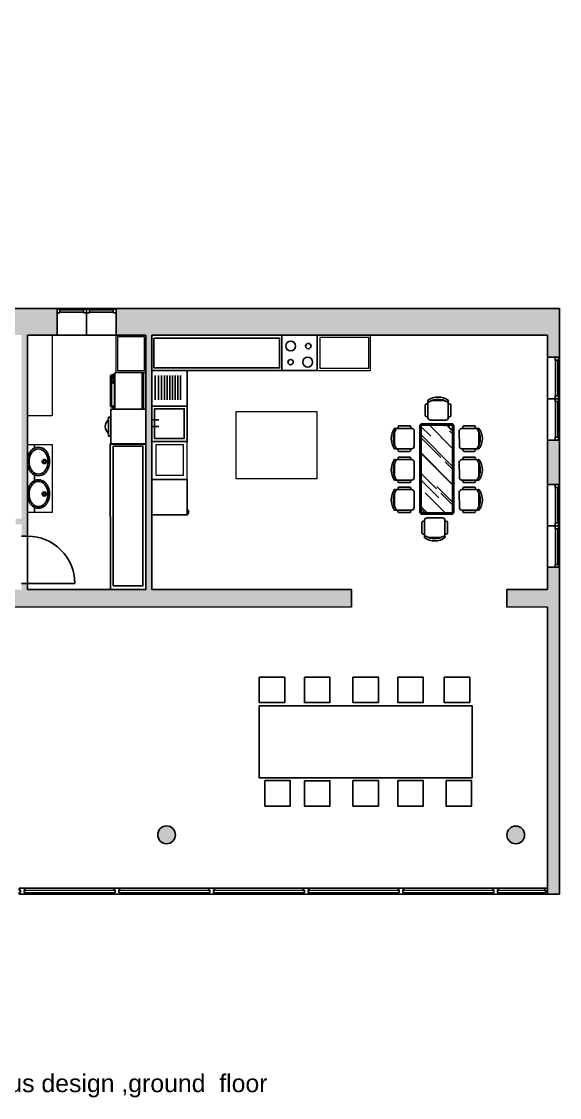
# Model space of a CAD drawing. Header units: millimetres. Extents: x 1227 to 5452, y 1361 to 9588.
# Drawn here: x 2402 to 3311, y 5718 to 7537 of the extents above; entities that cross this region are included whole.
import ezdxf

# ---------------------------------------------------------------- set-up
doc = ezdxf.new("R2010")
doc.units = ezdxf.units.MM
doc.linetypes.add('ACAD_ISO02W100', pattern=[15, 12, -3])
doc.layers.add('0-construction line', color=1, linetype='Continuous', lineweight=0)
for name, color, linetype in [('furnitures', 3, 'Continuous'), ('glass', 4, 'Continuous'), ('infissi', 8, 'Continuous'), ('linee a vista', 5, 'Continuous'), ('sectioned walls', 7, 'Continuous')]:
    doc.layers.add(name, color=color, linetype=linetype)
doc.styles.get("Standard").update_dxf_attribs({"font": 'arial.ttf'})

# ---------------------------------------------------------------- blocks, each defined once
blk = doc.blocks.new('4')
for p, q in [((3052, 8499), (3673, 8499)), ((3052, 8499), (3052, 7996)), ((3052, 8459), (3673, 8459)), ((3052, 8439), (3673, 8439)), ((3673, 8499), (3673, 7996)), ((3072, 7976), (3653, 7976)), ((3072, 7976), (3100, 7899)), ((3093, 7976), (3114, 7919)), ((3100, 7899), (3625, 7899)), ((3105, 7966), (3105, 7976)), ((3105, 7966), (3620, 7966)), ((3114, 7919), (3611, 7919)), ((3122, 7966), (3122, 7938)), ((3122, 7938), (3163, 7938)), ((3163, 7938), (3163, 7966)), ((3192, 7966), (3192, 7938)), ((3192, 7938), (3233, 7938)), ((3233, 7938), (3233, 7966)), ((3632, 7976), (3611, 7919)), ((3620, 7966), (3620, 7976)), ((3653, 7976), (3625, 7899))]:
    blk.add_line(p, q)
for centre, start, end in [((3072, 7996), 180, 270), ((3653, 7996), 270, 0)]:
    blk.add_arc(centre, 20, start, end)
blk = doc.blocks.new('13')
for p, q in [((3128, 7205), (3128, 6605)), ((3728, 7205), (3128, 7205)), ((3728, 6605), (3728, 7205)), ((3128, 6605), (3728, 6605)), ((3264, 6562), (3264, 6605)), ((3428, 6562), (3264, 6562)), ((3428, 6562), (3591, 6562)), ((3591, 6562), (3591, 6605))]:
    blk.add_line(p, q)
blk.add_arc((3426, 6659), 153, 219.2339, 320.7661)

msp = doc.modelspace()

# ---------------------------------------------------------------- hatches: boundary and pattern name
at = {"layer": 'furnitures'}
h = msp.add_hatch(dxfattribs=at)
h.set_pattern_fill('AR-RROOF', color=3, scale=32.040409, angle=-45, style=0)
h.set_pattern_definition([(315, (1353.42, 9980.76), (72.49917, -27.1872), [480.6061, -64.0808, 160.202, -32.0404]), (315, (1394.88, 9961.955), (7.4765, 52.78846), [96.1212, -10.5733, 192.2425, -24.0303]), (315, (1384.007, 9988.69), (132.99066, -102.63164), [256.3233, -44.8566, 128.1616, -32.0404])])
edge = h.paths.add_edge_path()
edge.add_line((3128.126, 6855.802), (3079.104, 6855.802))
edge.add_arc((3079.104, 6852.919), 2.884, 90, 180)
edge.add_line((3076.22, 6852.919), (3076.22, 6708.576))
edge.add_arc((3079.104, 6708.576), 2.884, 180, 270)
edge.add_line((3079.104, 6705.693), (3128.126, 6705.693))
edge.add_arc((3128.126, 6708.576), 2.884, -90, 0)
edge.add_line((3131.009, 6708.576), (3131.009, 6852.919))
edge.add_arc((3128.126, 6852.919), 2.884, 0, 90)
at = {"layer": 'sectioned walls'}
h = msp.add_hatch(color=256, dxfattribs=at)
h.dxf.hatch_style = 1
h.paths.add_polyline_path([(2071.818, 7537.058), (1343.091, 7537.058), (1343.091, 7477.058), (1378.091, 7477.058), (1378.091, 7502.058), (2036.818, 7502.058), (2036.818, 7052.102), (1810.337, 7052.102), (1810.337, 7017.381), (1800.337, 7017.381), (1800.368, 7007.102), (1841.82, 7007.102), (2041.818, 7007.102), (2041.823, 6546.988), (2081.829, 6546.989), (2081.797, 6557.266), (2071.829, 6557.267), (2071.83, 6577.03), (2051.823, 6577.03), (2051.823, 6687.03), (2311.594, 6687.025), (2311.625, 6697.025), (2051.823, 6697.03), (2051.823, 7007.102), (2134.359, 7007.101), (2134.359, 7052.101), (2071.818, 7052.102)])
h.paths.add_polyline_path([(1710.109, 7052.102), (1378.091, 7052.102), (1378.091, 7077.102), (1343.257, 7077.101), (1343.257, 6957.095), (1363.305, 6957.095), (1363.354, 7007.102), (1668.626, 7007.102), (1669.66, 6668.28), (1679.593, 6668.31), (1678.626, 7007.102), (1720.14, 7007.102), (1720.109, 7017.136), (1710.109, 7017.136)], flags=17)
h.paths.add_polyline_path([(1679.822, 6588.083), (1669.904, 6588.053), (1669.935, 6578.053), (1363.094, 6577.086), (1363.125, 6627.069), (1343.094, 6627.069), (1343.095, 6546.962), (1679.939, 6546.962)])
h.paths.add_polyline_path([(2461.818, 7052.102), (2461.818, 7052.102), (2274.359, 7052.102), (2274.359, 7007.102), (2401.818, 7007.102), (2401.821, 6697.023), (2391.853, 6697.023), (2391.853, 6687.023), (2401.822, 6687.023), (2401.823, 6667.279), (2411.825, 6667.249), (2411.818, 7007.102), (2461.818, 7007.101)])
h.paths.add_polyline_path([(2959.354, 6577.008), (2621.823, 6577.02), (2621.818, 7007.102), (3290.952, 7007.102), (3290.952, 6969.575), (3310.952, 6969.575), (3310.952, 7052.102), (2561.818, 7052.102), (2561.818, 7007.102), (2611.818, 7007.102), (2611.823, 6577.02), (2411.823, 6577.02), (2411.857, 6587.02), (2401.823, 6587.02), (2401.823, 6577.02), (2172.026, 6577.027), (2172.025, 6557.495), (2162.025, 6557.495), (2162.057, 6546.99), (2959.353, 6547)])
h.paths.add_polyline_path([(3310.952, 6829.575), (3290.952, 6829.575), (3290.952, 6754.522), (3310.952, 6754.522)])
h.paths.add_polyline_path([(3310.952, 6614.522), (3290.952, 6614.522), (3290.952, 6576.995), (3222.163, 6576.998), (3222.163, 6547.003), (3290.952, 6547.004), (3290.952, 6062.104), (3310.952, 6062.104)])
h = msp.add_hatch(color=256, dxfattribs=at)
h.dxf.hatch_style = 1
h.paths.add_polyline_path([(3252.148, 6162.172, 1), (3222.148, 6162.172, 1)])
h.paths.add_polyline_path([(2631.983, 6162.389, 1), (2661.983, 6162.389, 1)])
h.paths.add_polyline_path([(2071.818, 6162.6, 1), (2041.818, 6162.6, 1)])
h.paths.add_polyline_path([(1481.653, 6162.6, 1), (1451.653, 6162.6, 1)])

# ---------------------------------------------------------------- linework, layer by layer
for p, q in [((2561.818, 7052.102), (3310.952, 7052.102)), ((2411.818, 7007.102), (2461.818, 7007.101)), ((2411.825, 6667.249), (2411.818, 7007.102)), ((2611.823, 6577.02), (2611.818, 7007.102)), ((2621.818, 7007.102), (3290.952, 7007.102)), ((2621.823, 6577.02), (2621.818, 7007.102)), ((2411.823, 6577.02), (2411.857, 6587.02)), ((2411.823, 6577.02), (2611.823, 6577.02)), ((2621.823, 6577.02), (2959.354, 6577.008)), ((2959.353, 6547), (2959.354, 6577.008)), ((3222.163, 6576.998), (3290.952, 6576.995)), ((3222.163, 6547.003), (3222.163, 6576.998)), ((3310.952, 6062.104), (3290.952, 6062.104))]:
    msp.add_line(p, q)
at = {"layer": '0-construction line', "color": 0, "lineweight": 0}
for p, q in [((2959.353, 6547), (2041.823, 6546.988)), ((3290.952, 6547.004), (3222.162, 6547.003))]:
    msp.add_line(p, q, dxfattribs=at)
at = {"layer": 'furnitures'}
for p, q in [((2627.797, 6938.638), (2627.797, 6897.674)), ((2633.303, 6938.638), (2633.303, 6897.674)), ((2638.569, 6938.638), (2638.569, 6897.674)), ((2643.647, 6938.638), (2643.647, 6897.674)), ((2647.886, 6938.638), (2647.886, 6897.674)), ((2652.433, 6938.638), (2652.433, 6897.674)), ((2656.96, 6938.638), (2656.96, 6897.674)), ((2661.392, 6938.638), (2661.392, 6897.674)), ((2666.107, 6938.638), (2666.107, 6897.674)), ((2670.615, 6938.638), (2670.615, 6897.674)), ((2621.999, 6887.102), (2681.999, 6887.102)), ((2621.776, 6863.785), (2633.653, 6863.785)), ((2621.776, 6852.324), (2633.653, 6852.324)), ((2423.921, 6822.695), (2423.92, 6816.092)), ((2423.919, 6770.61), (2423.919, 6761.204)), ((2423.918, 6715.722), (2423.917, 6709.119))]:
    msp.add_line(p, q, dxfattribs=at)
at = {"layer": 'furnitures', "color": 3}
for p, q in [((3116.582, 6896.569), (3095.128, 6896.59)), ((3084.202, 6870.829), (3084.22, 6889.212)), ((3088.549, 6892.272), (3088.524, 6867.761)), ((3123.128, 6867.726), (3123.152, 6892.237)), ((3127.456, 6870.786), (3127.475, 6889.169)), ((3092.845, 6863.431), (3118.798, 6863.405)), ((3032.326, 6842.88), (3032.304, 6821.425)), ((3061.169, 6849.426), (3036.658, 6849.45)), ((3058.109, 6853.754), (3039.726, 6853.772)), ((3065.464, 6819.143), (3065.49, 6845.096)), ((3141.765, 6819.143), (3141.74, 6845.096)), ((3146.061, 6849.426), (3170.572, 6849.45)), ((3149.12, 6853.754), (3167.503, 6853.772)), ((3174.904, 6842.88), (3174.925, 6821.425)), ((3036.623, 6814.846), (3061.134, 6814.822)), ((3058.066, 6810.5), (3039.683, 6810.518)), ((3170.606, 6814.846), (3146.095, 6814.822)), ((3149.163, 6810.5), (3167.547, 6810.518)), ((3032.326, 6790.029), (3032.304, 6768.574)), ((3061.169, 6796.574), (3036.658, 6796.599)), ((3058.109, 6800.903), (3039.726, 6800.921)), ((3065.464, 6766.292), (3065.49, 6792.245)), ((3141.765, 6766.292), (3141.74, 6792.245)), ((3146.061, 6796.574), (3170.572, 6796.599)), ((3149.12, 6800.903), (3167.503, 6800.921)), ((3174.904, 6790.029), (3174.925, 6768.574)), ((3036.623, 6761.995), (3061.134, 6761.971)), ((3058.066, 6757.648), (3039.683, 6757.667)), ((3058.109, 6750.2), (3039.726, 6750.218)), ((3170.606, 6761.995), (3146.095, 6761.971)), ((3149.12, 6750.2), (3167.503, 6750.218)), ((3149.163, 6757.648), (3167.547, 6757.667)), ((3032.326, 6739.326), (3032.304, 6717.871)), ((3061.169, 6745.871), (3036.658, 6745.896)), ((3065.464, 6715.589), (3065.49, 6741.542)), ((3141.765, 6715.589), (3141.74, 6741.542)), ((3146.061, 6745.871), (3170.572, 6745.896)), ((3174.904, 6739.326), (3174.925, 6717.871)), ((3036.623, 6711.292), (3061.134, 6711.268)), ((3170.606, 6711.292), (3146.095, 6711.268)), ((3058.066, 6706.945), (3039.683, 6706.964)), ((3082.901, 6669.223), (3082.876, 6693.734)), ((3087.197, 6698.064), (3113.15, 6698.09)), ((3117.48, 6693.769), (3117.504, 6669.258)), ((3149.163, 6706.945), (3167.547, 6706.964)), ((3078.554, 6690.666), (3078.572, 6672.283)), ((3121.808, 6690.709), (3121.827, 6672.326)), ((3110.934, 6664.926), (3089.479, 6664.905))]:
    msp.add_line(p, q, dxfattribs=at)
at = {"layer": 'furnitures', "lineweight": 9}
for p, q in [((2453.932, 6821.445), (2411.822, 6821.447)), ((2453.929, 6707.823), (2453.932, 6821.445)), ((2411.815, 6707.824), (2453.929, 6707.823))]:
    msp.add_line(p, q, dxfattribs=at)
for points in [[(2411.818, 7007.102), (2453.818, 7007.102), (2453.818, 6870.459), (2411.818, 6870.459)], [(2561.818, 7007.102), (2611.819, 7007.102), (2611.819, 6943.711), (2561.818, 6943.711)], [(2564.473, 7004.447), (2609.164, 7004.447), (2609.164, 6946.367), (2564.473, 6946.367)], [(2901.692, 6947.102), (2991.831, 6947.102), (2991.831, 7007.102), (2901.692, 7007.102)], [(2905.911, 6951.321), (2988.845, 6951.321), (2988.845, 7002.882), (2905.911, 7002.882)], [(2764.548, 6878.036), (2900.821, 6878.036), (2900.821, 6764.324), (2764.548, 6764.324)], [(2681.999, 6827.102), (2621.999, 6827.102), (2621.999, 6763.132), (2681.999, 6763.132)], [(2675.719, 6821.585), (2628.542, 6821.585), (2628.542, 6770.473), (2675.719, 6770.473)]]:
    msp.add_lwpolyline(points, close=True, dxfattribs=at)
at = {"layer": 'furnitures'}
for points in [[(2621.818, 7006.962), (2841.692, 7007.102), (2841.692, 6947.102), (2621.818, 6946.962)], [(2625.246, 7001.962), (2838.022, 7001.962), (2838.022, 6951.962), (2625.246, 6951.962)], [(2841.692, 7007.102), (2901.692, 7007.102), (2901.692, 6947.102), (2841.692, 6947.102)], [(2621.999, 6827.102), (2621.999, 6947.102), (2681.999, 6947.102), (2681.999, 6827.102)], [(2626.76, 6832.455), (2626.76, 6882.455), (2676.76, 6882.455), (2676.76, 6832.455)], [(2551.959, 6577.02), (2551.819, 6822.994), (2611.819, 6822.994), (2611.959, 6577.02)], [(2556.959, 6583.232), (2556.959, 6819.325), (2606.959, 6819.325), (2606.959, 6583.232)], [(2621.999, 6763.132), (2681.999, 6763.132), (2681.999, 6703.132), (2621.999, 6703.132)], [(2803.689, 6428.792), (2846.689, 6428.792), (2846.689, 6385.792), (2803.689, 6385.792)], [(2880.056, 6428.792), (2923.056, 6428.792), (2923.056, 6385.792), (2880.056, 6385.792)], [(2961.949, 6428.792), (3004.949, 6428.792), (3004.949, 6385.792), (2961.949, 6385.792)], [(3037.875, 6428.792), (3080.875, 6428.792), (3080.875, 6385.792), (3037.875, 6385.792)], [(3116.304, 6428.792), (3159.304, 6428.792), (3159.304, 6385.792), (3116.304, 6385.792)], [(2803.573, 6380.666), (3163.409, 6380.666), (3163.409, 6258.666), (2803.573, 6258.666)], [(2813.065, 6254.019), (2856.065, 6254.019), (2856.065, 6211.019), (2813.065, 6211.019)], [(2880.056, 6253.911), (2923.056, 6253.911), (2923.056, 6210.911), (2880.056, 6210.911)], [(2961.949, 6254.019), (3004.949, 6254.019), (3004.949, 6211.019), (2961.949, 6211.019)], [(3037.875, 6254.019), (3080.875, 6254.019), (3080.875, 6211.019), (3037.875, 6211.019)], [(3119.427, 6254.019), (3162.427, 6254.019), (3162.427, 6211.019), (3119.427, 6211.019)]]:
    msp.add_lwpolyline(points, close=True, dxfattribs=at)
at = {"layer": 'furnitures', "color": 3}
for points in [[(3128.126, 6857.244), (3079.104, 6857.244, 0.41421356), (3074.778, 6852.919), (3074.778, 6708.576, 0.41421356), (3079.104, 6704.251), (3128.126, 6704.251, 0.41421356), (3132.451, 6708.576), (3132.451, 6852.919, 0.41421356)], [(3128.126, 6854.841), (3079.104, 6854.841, 0.41421356), (3077.181, 6852.919), (3077.181, 6708.576, 0.41421356), (3079.104, 6706.654), (3128.126, 6706.654, 0.41421356), (3130.048, 6708.576), (3130.048, 6852.919, 0.41421356)]]:
    msp.add_lwpolyline(points, format="xyb", close=True, dxfattribs=at)
at = {"layer": 'furnitures'}
for centre, radius in [((2856.565, 6988.515), 8.244), ((2886.592, 6988.515), 4.58), ((2856.565, 6961.35), 4.46), ((2885.374, 6961.35), 8.349), ((2440.213, 6793.351), 3.549), ((2440.213, 6793.351), 2.177), ((2440.211, 6738.462), 3.549), ((2440.211, 6738.462), 2.177)]:
    msp.add_circle(centre, radius, dxfattribs=at)
at = {"layer": 'furnitures', "color": 3}
for centre, radius, start, end in [((3089.82, 6895.651), 1.581, 143.252638, 301.970116), ((3092.874, 6892.267), 4.325, 152.358262, 179.942703), ((3105.832, 6873.511), 28.836, 53.072805, 126.812601), ((3105.829, 6870.373), 28.318, 57.518455, 122.36695), ((3121.888, 6895.619), 1.581, 237.91529, 36.632768), ((3118.827, 6892.241), 4.325, 359.942703, 27.527144), ((3086.382, 6888.579), 2.253, 16.202908, 163.682498), ((3125.311, 6888.54), 2.253, 16.202908, 163.682498), ((3086.365, 6871.457), 2.253, 196.202908, 343.682498), ((3092.85, 6867.756), 4.325, 179.942703, 269.942703), ((3118.802, 6867.73), 4.325, 269.942703, 359.942703), ((3125.294, 6871.419), 2.253, 196.202908, 343.682498), ((3055.384, 6832.129), 28.836, 143.072805, 216.812601), ((3058.522, 6832.126), 28.318, 147.518455, 212.36695), ((3033.276, 6848.185), 1.581, 327.91529, 126.632768), ((3036.654, 6845.125), 4.325, 89.942703, 117.527144), ((3040.355, 6851.609), 2.253, 106.202908, 253.682498), ((3057.476, 6851.592), 2.253, 286.202908, 73.682498), ((3061.164, 6845.1), 4.325, 359.942703, 89.942703), ((3146.065, 6845.1), 4.325, 90.057297, 180.057297), ((3149.753, 6851.592), 2.253, 106.317502, 253.797092), ((3166.875, 6851.609), 2.253, 286.317502, 73.797092), ((3170.576, 6845.125), 4.325, 62.472856, 90.057297), ((3173.953, 6848.185), 1.581, 53.367232, 212.08471), ((3148.707, 6832.126), 28.318, 327.63305, 32.481545), ((3151.845, 6832.129), 28.836, 323.187399, 36.927195), ((3033.244, 6816.118), 1.581, 233.252638, 31.970115), ((3036.628, 6819.172), 4.325, 242.358262, 269.942703), ((3040.316, 6812.68), 2.253, 106.202908, 253.682498), ((3057.437, 6812.663), 2.253, 286.202908, 73.682498), ((3061.138, 6819.147), 4.325, 269.942703, 359.942703), ((3146.091, 6819.147), 4.325, 180.057297, 270.057297), ((3149.792, 6812.663), 2.253, 106.317502, 253.797092), ((3166.914, 6812.68), 2.253, 286.317502, 73.797092), ((3170.602, 6819.172), 4.325, 270.057297, 297.641738), ((3173.985, 6816.118), 1.581, 148.029885, 306.747362), ((3055.384, 6779.278), 28.836, 143.072805, 216.812601), ((3058.522, 6779.275), 28.318, 147.518455, 212.36695), ((3033.276, 6795.334), 1.581, 327.91529, 126.632768), ((3036.654, 6792.273), 4.325, 89.942703, 117.527144), ((3040.355, 6798.758), 2.253, 106.202908, 253.682498), ((3057.476, 6798.741), 2.253, 286.202908, 73.682498), ((3061.164, 6792.249), 4.325, 359.942703, 89.942703), ((3146.065, 6792.249), 4.325, 90.057297, 180.057297), ((3149.753, 6798.741), 2.253, 106.317502, 253.797092), ((3166.875, 6798.758), 2.253, 286.317502, 73.797092), ((3170.576, 6792.273), 4.325, 62.472856, 90.057297), ((3173.953, 6795.334), 1.581, 53.367232, 212.08471), ((3148.707, 6779.275), 28.318, 327.63305, 32.481545), ((3151.845, 6779.278), 28.836, 323.187399, 36.927195), ((3061.138, 6766.296), 4.325, 269.942703, 359.942703), ((3146.091, 6766.296), 4.325, 180.057297, 270.057297), ((3033.244, 6763.267), 1.581, 233.252638, 31.970115), ((3036.628, 6766.321), 4.325, 242.358262, 269.942703), ((3040.316, 6759.829), 2.253, 106.202908, 253.682498), ((3040.355, 6748.055), 2.253, 106.202908, 253.682498), ((3057.437, 6759.812), 2.253, 286.202908, 73.682498), ((3057.476, 6748.038), 2.253, 286.202908, 73.682498), ((3149.753, 6748.038), 2.253, 106.317502, 253.797092), ((3149.792, 6759.812), 2.253, 106.317502, 253.797092), ((3166.875, 6748.055), 2.253, 286.317502, 73.797092), ((3166.914, 6759.829), 2.253, 286.317502, 73.797092), ((3170.602, 6766.321), 4.325, 270.057297, 297.641738), ((3173.985, 6763.267), 1.581, 148.029885, 306.747362), ((3055.384, 6728.575), 28.836, 143.072805, 216.812601), ((3058.522, 6728.572), 28.318, 147.518455, 212.36695), ((3033.276, 6744.631), 1.581, 327.91529, 126.632768), ((3036.654, 6741.57), 4.325, 89.942703, 117.527144), ((3061.164, 6741.546), 4.325, 359.942703, 89.942703), ((3146.065, 6741.546), 4.325, 90.057297, 180.057297), ((3170.576, 6741.57), 4.325, 62.472856, 90.057297), ((3173.953, 6744.631), 1.581, 53.367232, 212.08471), ((3148.707, 6728.572), 28.318, 327.63305, 32.481545), ((3151.845, 6728.575), 28.836, 323.187399, 36.927195), ((3033.244, 6712.564), 1.581, 233.252638, 31.970115), ((3036.628, 6715.618), 4.325, 242.358262, 269.942703), ((3040.316, 6709.126), 2.253, 106.202908, 253.682498), ((3057.437, 6709.109), 2.253, 286.202908, 73.682498), ((3061.138, 6715.593), 4.325, 269.942703, 359.942703), ((3146.091, 6715.593), 4.325, 180.057297, 270.057297), ((3149.792, 6709.109), 2.253, 106.317502, 253.797092), ((3166.914, 6709.126), 2.253, 286.317502, 73.797092), ((3170.602, 6715.618), 4.325, 270.057297, 297.641738), ((3173.985, 6712.564), 1.581, 148.029885, 306.747362), ((3087.201, 6693.739), 4.325, 90.057297, 180.057297), ((3113.154, 6693.765), 4.325, 0.057297, 90.057297), ((3080.717, 6690.038), 2.253, 16.317502, 163.797092), ((3119.646, 6690.076), 2.253, 16.317502, 163.797092), ((3080.734, 6672.916), 2.253, 196.317502, 343.797092), ((3084.172, 6665.844), 1.581, 58.029884, 216.747362), ((3087.226, 6669.228), 4.325, 180.057297, 207.641738), ((3100.184, 6687.984), 28.836, 233.187399, 306.927195), ((3100.18, 6691.122), 28.318, 237.63305, 302.481545), ((3116.239, 6665.876), 1.581, 323.367232, 122.08471), ((3113.179, 6669.254), 4.325, 332.472856, 0.057297), ((3119.663, 6672.955), 2.253, 196.317502, 343.797092)]:
    msp.add_arc(centre, radius, start, end, dxfattribs=at)
at = {"layer": 'furnitures'}
for centre, radius, start, end in [((2443.999, 6793.351), 32.18, 156.273159, 179.998392), ((2433.254, 6798.073), 20.444, 131.194003, 156.273158), ((2443.999, 6793.351), 29.341, 156.273159, 179.998392), ((2433.254, 6798.073), 17.604, 131.194003, 156.273158), ((2430.512, 6801.207), 16.279, 89.998392, 131.194003), ((2430.512, 6801.207), 13.44, 89.998392, 131.194003), ((2430.512, 6801.207), 16.279, 48.802782, 89.998392), ((2430.512, 6801.207), 13.44, 48.802782, 89.998392), ((2427.769, 6798.073), 17.604, 23.723626, 48.802782), ((2427.769, 6798.073), 20.444, 23.723626, 48.802782), ((2417.024, 6793.351), 29.341, 359.998392, 23.723626), ((2417.024, 6793.351), 32.18, 359.998392, 23.723626), ((2443.999, 6793.351), 32.18, 179.998392, 203.723626), ((2443.999, 6793.351), 29.341, 179.998392, 203.723626), ((2417.024, 6793.351), 29.341, 336.273159, 359.998392), ((2417.024, 6793.351), 32.18, 336.273159, 359.998392), ((2433.254, 6788.629), 20.444, 203.723626, 228.802782), ((2433.254, 6788.629), 17.604, 203.723626, 228.802782), ((2430.511, 6785.495), 16.279, 228.802782, 269.998392), ((2430.511, 6785.495), 13.44, 228.802782, 269.998392), ((2430.511, 6785.495), 13.44, 269.998392, 311.194003), ((2430.511, 6785.495), 16.279, 269.998392, 311.194003), ((2427.768, 6788.629), 17.604, 311.194003, 336.273158), ((2427.768, 6788.629), 20.444, 311.194003, 336.273158), ((2443.997, 6738.462), 32.18, 156.273159, 179.998392), ((2433.253, 6743.185), 20.444, 131.194003, 156.273158), ((2443.997, 6738.462), 29.341, 156.273159, 179.998392), ((2433.253, 6743.185), 17.604, 131.194003, 156.273158), ((2430.51, 6746.318), 16.279, 89.998392, 131.194003), ((2430.51, 6746.318), 13.44, 89.998392, 131.194003), ((2430.51, 6746.318), 16.279, 48.802782, 89.998392), ((2430.51, 6746.318), 13.44, 48.802782, 89.998392), ((2427.767, 6743.185), 17.604, 23.723626, 48.802782), ((2427.767, 6743.185), 20.444, 23.723626, 48.802782), ((2417.023, 6738.463), 29.341, 359.998392, 23.723626), ((2417.023, 6738.463), 32.18, 359.998392, 23.723626), ((2443.997, 6738.462), 32.18, 179.998392, 203.723626), ((2443.997, 6738.462), 29.341, 179.998392, 203.723626), ((2417.023, 6738.463), 29.341, 336.273159, 359.998392), ((2417.023, 6738.463), 32.18, 336.273159, 359.998392), ((2433.253, 6733.74), 20.444, 203.723626, 228.802782), ((2433.253, 6733.74), 17.604, 203.723626, 228.802782), ((2430.51, 6730.607), 16.279, 228.802782, 269.998392), ((2430.51, 6730.607), 13.44, 228.802782, 269.998392), ((2430.51, 6730.607), 13.44, 269.998392, 311.194003), ((2430.51, 6730.607), 16.279, 269.998392, 311.194003), ((2427.767, 6733.741), 17.604, 311.194003, 336.273158), ((2427.767, 6733.741), 20.444, 311.194003, 336.273158), ((2678.168, 6707.969), 6.18, 308.3099, 51.6901)]:
    msp.add_arc(centre, radius, start, end, dxfattribs=at)
at = {"layer": 'glass'}
for p, q in [((2466.818, 7049.601), (2506.818, 7049.601)), ((2466.818, 7045.601), (2506.818, 7045.601)), ((2516.818, 7049.601), (2556.818, 7049.601)), ((2516.818, 7045.601), (2556.818, 7045.601)), ((3304.498, 6964.575), (3304.498, 6904.575)), ((3308.498, 6964.575), (3308.498, 6904.575)), ((3304.498, 6894.575), (3304.498, 6834.575)), ((3308.498, 6894.575), (3308.498, 6834.575)), ((3304.498, 6749.522), (3304.498, 6689.522)), ((3308.498, 6749.522), (3308.498, 6689.522)), ((3304.498, 6679.522), (3304.498, 6619.522)), ((3308.498, 6679.522), (3308.498, 6619.522))]:
    msp.add_line(p, q, dxfattribs=at)
at = {"layer": 'glass', "color": 8}
for p, q in [((2408.095, 6072.071), (2558.095, 6072.071)), ((2408.095, 6062.071), (2558.095, 6062.071)), ((2568.095, 6072.071), (2718.095, 6072.071)), ((2568.095, 6062.071), (2718.095, 6062.071)), ((2728.095, 6072.071), (2878.095, 6072.071)), ((2728.095, 6062.071), (2878.095, 6062.071)), ((2888.095, 6072.071), (3038.095, 6072.071)), ((2888.095, 6062.071), (3038.095, 6062.071)), ((3048.095, 6072.071), (3198.095, 6072.071)), ((3048.095, 6062.071), (3198.095, 6062.071)), ((3208.095, 6072.104), (3285.952, 6072.104)), ((3208.095, 6062.104), (3285.952, 6062.104))]:
    msp.add_line(p, q, dxfattribs=at)
at = {"layer": 'glass', "color": 4, "linetype": 'Continuous', "lineweight": 0}
for p, q in [((2408.095, 6069.071), (2558.095, 6069.071)), ((2408.095, 6065.071), (2558.095, 6065.071)), ((2568.095, 6069.071), (2718.095, 6069.071)), ((2568.095, 6065.071), (2718.095, 6065.071)), ((2728.095, 6069.071), (2878.095, 6069.071)), ((2728.095, 6065.071), (2878.095, 6065.071)), ((2888.095, 6069.071), (3038.095, 6069.071)), ((2888.095, 6065.071), (3038.095, 6065.071)), ((3048.095, 6069.071), (3198.095, 6069.071)), ((3048.095, 6065.071), (3198.095, 6065.071)), ((3208.095, 6069.071), (3285.952, 6069.104)), ((3208.095, 6065.104), (3285.952, 6065.104))]:
    msp.add_line(p, q, dxfattribs=at)
at = {"layer": 'infissi'}
for p, q in [((2561.818, 7052.102), (2461.818, 7052.102)), ((2511.818, 7052.102), (2511.818, 7007.102)), ((2561.818, 7007.102), (2461.818, 7007.101)), ((3290.952, 6829.575), (3290.952, 6969.575)), ((3310.998, 6969.575), (3310.998, 6829.575)), ((3310.998, 6899.575), (3290.952, 6899.533)), ((3290.952, 6614.522), (3290.952, 6754.522)), ((3310.998, 6754.522), (3310.998, 6614.522)), ((3310.998, 6684.522), (3290.952, 6684.48)), ((2412.086, 6667.248), (2401.823, 6667.279)), ((2411.825, 6667.249), (2411.858, 6587.249)), ((2411.823, 6587.02), (2401.823, 6587.02)), ((2411.857, 6587.02), (2491.857, 6587.02))]:
    msp.add_line(p, q, dxfattribs=at)
at = {"layer": 'infissi', "color": 3}
for p, q in [((2466.818, 7050.601), (2461.818, 7050.601)), ((2461.818, 7044.601), (2466.818, 7044.601)), ((2466.818, 7044.601), (2466.818, 7050.601)), ((2506.818, 7044.601), (2506.818, 7050.601)), ((2506.818, 7050.601), (2511.818, 7050.601)), ((2511.818, 7044.601), (2506.818, 7044.601)), ((2511.818, 7050.601), (2516.818, 7050.601)), ((2511.818, 7050.601), (2511.818, 7044.601)), ((2516.818, 7044.601), (2511.818, 7044.601)), ((2516.818, 7050.601), (2516.818, 7044.601)), ((2556.818, 7044.601), (2556.818, 7050.601)), ((2556.818, 7050.601), (2561.818, 7050.601)), ((2561.818, 7044.601), (2556.818, 7044.601)), ((3303.498, 6969.575), (3303.498, 6964.575)), ((3309.498, 6964.575), (3309.498, 6969.575)), ((3303.498, 6964.575), (3309.498, 6964.575)), ((3303.498, 6904.575), (3309.498, 6904.575)), ((3303.498, 6899.575), (3303.498, 6904.575)), ((3303.498, 6894.575), (3303.498, 6899.575)), ((3309.498, 6899.575), (3303.498, 6899.575)), ((3309.498, 6894.575), (3303.498, 6894.575)), ((3309.498, 6904.575), (3309.498, 6899.575)), ((3309.498, 6899.575), (3309.498, 6894.575)), ((3303.498, 6829.575), (3303.498, 6834.575)), ((3303.498, 6834.575), (3309.498, 6834.575)), ((3309.498, 6834.575), (3309.498, 6829.575)), ((3303.498, 6754.522), (3303.498, 6749.522)), ((3303.498, 6749.522), (3309.498, 6749.522)), ((3309.498, 6749.522), (3309.498, 6754.522)), ((3303.498, 6689.522), (3309.498, 6689.522)), ((3303.498, 6684.522), (3303.498, 6689.522)), ((3303.498, 6679.522), (3303.498, 6684.522)), ((3309.498, 6684.522), (3303.498, 6684.522)), ((3309.498, 6679.522), (3303.498, 6679.522)), ((3309.498, 6689.522), (3309.498, 6684.522)), ((3309.498, 6684.522), (3309.498, 6679.522)), ((3303.498, 6614.522), (3303.498, 6619.522)), ((3303.498, 6619.522), (3309.498, 6619.522)), ((3309.498, 6619.522), (3309.498, 6614.522))]:
    msp.add_line(p, q, dxfattribs=at)
at = {"layer": 'infissi'}
msp.add_arc((2411.858, 6587.249), 80, 0, 89.836531, dxfattribs=at)
at = {"layer": 'sectioned walls'}
for p, q in [((2274.359, 7052.102), (2461.818, 7052.102)), ((2461.818, 7007.101), (2461.818, 7052.102)), ((2561.818, 7007.102), (2561.818, 7052.102)), ((3310.952, 6754.522), (3310.952, 7052.102)), ((2561.818, 7007.102), (2611.818, 7007.102)), ((3290.952, 6969.575), (3290.952, 7007.102)), ((3310.998, 6969.575), (3290.952, 6969.575)), ((3290.952, 6754.522), (3290.952, 6829.575)), ((3310.952, 6829.575), (3290.952, 6829.575)), ((3310.998, 6754.522), (3290.952, 6754.522)), ((3290.952, 6576.995), (3290.952, 6614.522)), ((3310.952, 6614.522), (3290.952, 6614.522)), ((3310.952, 6062.104), (3310.952, 6614.522)), ((3290.952, 6062.104), (3290.952, 6547.004)), ((3290.952, 6072.104), (3285.952, 6072.104)), ((3285.952, 6072.104), (3285.952, 6069.104)), ((3285.952, 6069.104), (3287.952, 6069.104)), ((3287.952, 6065.104), (3285.952, 6065.104)), ((3285.952, 6065.104), (3285.952, 6062.104)), ((3285.952, 6062.104), (3290.952, 6062.104)), ((3287.952, 6069.104), (3287.952, 6065.104))]:
    msp.add_line(p, q, dxfattribs=at)
for points in [[(2408.095, 6072.071), (2398.095, 6072.071), (2398.095, 6069.071), (2400.095, 6069.071), (2400.095, 6065.071), (2398.095, 6065.071), (2398.095, 6062.071), (2408.095, 6062.071), (2408.095, 6065.071), (2406.095, 6065.071), (2406.095, 6069.071), (2408.095, 6069.071)], [(2568.095, 6072.071), (2558.095, 6072.071), (2558.095, 6069.071), (2560.095, 6069.071), (2560.095, 6065.071), (2558.095, 6065.071), (2558.095, 6062.071), (2568.095, 6062.071), (2568.095, 6065.071), (2566.095, 6065.071), (2566.095, 6069.071), (2568.095, 6069.071)], [(2728.095, 6072.071), (2718.095, 6072.071), (2718.095, 6069.071), (2720.095, 6069.071), (2720.095, 6065.071), (2718.095, 6065.071), (2718.095, 6062.071), (2728.095, 6062.071), (2728.095, 6065.071), (2726.095, 6065.071), (2726.095, 6069.071), (2728.095, 6069.071)], [(2888.095, 6072.071), (2878.095, 6072.071), (2878.095, 6069.071), (2880.095, 6069.071), (2880.095, 6065.071), (2878.095, 6065.071), (2878.095, 6062.071), (2888.095, 6062.071), (2888.095, 6065.071), (2886.095, 6065.071), (2886.095, 6069.071), (2888.095, 6069.071)], [(3048.095, 6072.071), (3038.095, 6072.071), (3038.095, 6069.071), (3040.095, 6069.071), (3040.095, 6065.071), (3038.095, 6065.071), (3038.095, 6062.071), (3048.095, 6062.071), (3048.095, 6065.071), (3046.095, 6065.071), (3046.095, 6069.071), (3048.095, 6069.071)], [(3208.095, 6072.071), (3198.095, 6072.071), (3198.095, 6069.071), (3200.095, 6069.071), (3200.095, 6065.071), (3198.095, 6065.071), (3198.095, 6062.071), (3208.095, 6062.071), (3208.095, 6065.071), (3206.095, 6065.071), (3206.095, 6069.071), (3208.095, 6069.071)]]:
    msp.add_lwpolyline(points, close=True, dxfattribs=at)
for centre in [(2646.983, 6162.389), (3237.148, 6162.172)]:
    msp.add_circle(centre, 15, dxfattribs=at)

# ---------------------------------------------------------------- block references
at = {"layer": 'furnitures', "rotation": 270}
for name, p, xscale, yscale, zscale in [('4', (1765.422, 7247.633), 0.0995924995740088, 0.0995924995740088, 0.0995924995740088), ('13', (1905.571, 7188.393), 0.09801998803753742, 0.09801998803753742, 0.09801998803753742)]:
    msp.add_blockref(name, p, dxfattribs=dict(at, xscale=xscale, yscale=yscale, zscale=zscale))

# ---------------------------------------------------------------- texts
at = {"layer": 'linee a vista', "color": 3, "linetype": 'ACAD_ISO02W100', "lineweight": 0, "insert": (2265.453, 5757.51), "char_height": 30, "attachment_point": 1}
msp.add_mtext_dynamic_manual_height_columns('previous design ,ground  floor', width=567.98381, gutter_width=12.5, heights=[0], dxfattribs=at)

doc.saveas('drawing.dxf')
